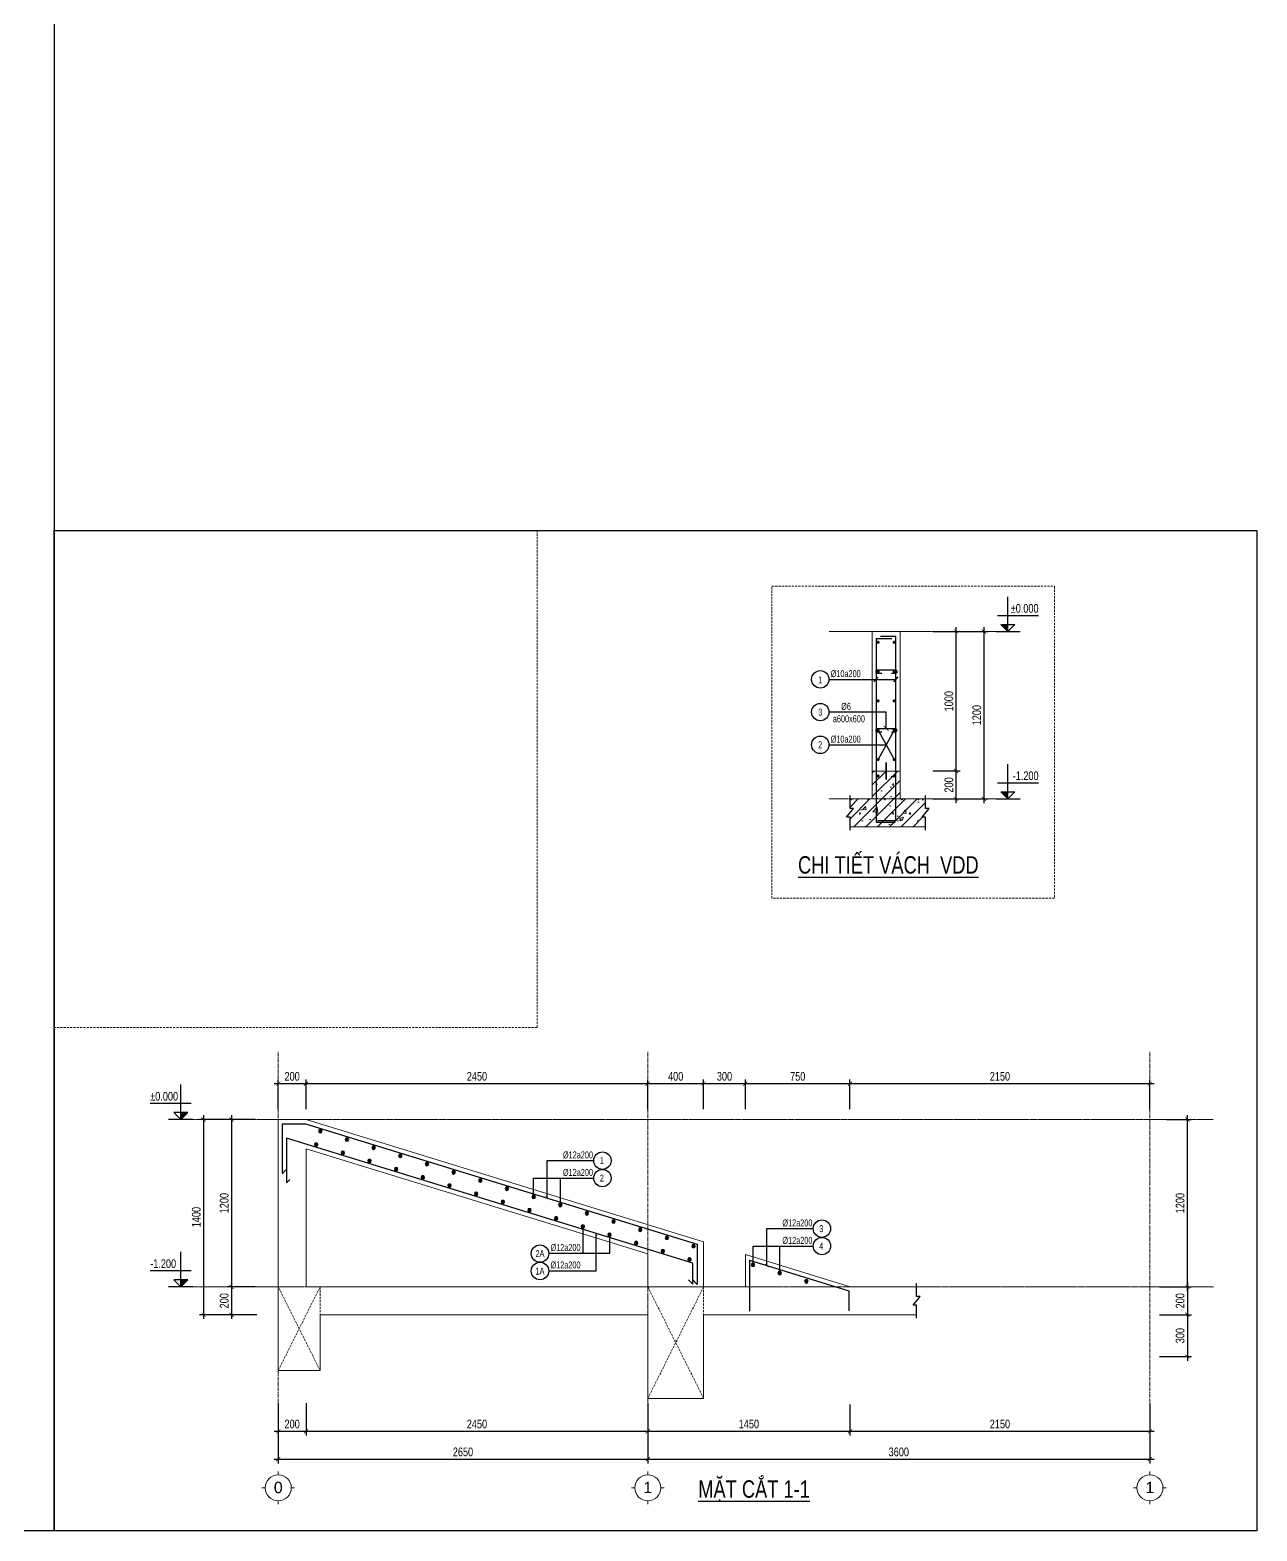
# Model space of a CAD drawing. Extents: x -165145 to 691808, y -202842 to 311040.
# Drawn here: x 339570 to 348367, y 62514 to 73277 of the extents above; entities that cross this region are included whole.
import ezdxf
from ezdxf.enums import TextEntityAlignment as Align

# ---------------------------------------------------------------- set-up
doc = ezdxf.new("R2010")
doc.units = 0
doc.header["$LTSCALE"] = 10
doc.header["$MEASUREMENT"] = 0
doc.linetypes.add('CENTER', pattern=[2, 1.25, -0.25, 0.25, -0.25])
doc.linetypes.add('HIDDEN', pattern=[2.3807, 1.587, -0.7937])
doc.layers.get('0').update_dxf_attribs({"linetype": 'CONTINUOUS'})
doc.layers.get('Defpoints').update_dxf_attribs({"color": 5, "linetype": 'CONTINUOUS'})
for name, color, linetype in [('6', 6, 'CONTINUOUS'), ('GE_KC_BORDER', 7, 'CONTINUOUS'), ('GE_KC_CHI', 1, 'CONTINUOUS'), ('GE_KC_SNODE', 6, 'CONTINUOUS'), ('GE_KC_STEEL', 6, 'CONTINUOUS'), ('GE_KC_TEXT_BIG', 4, 'CONTINUOUS'), ('GE_KC_TEXT_TK', 4, 'CONTINUOUS'), ('KCS_CHI', 1, 'CONTINUOUS'), ('KCS_HATCH', 201, 'CONTINUOUS')]:
    doc.layers.add(name, color=color, linetype=linetype)
for name, color, linetype, lineweight in [('9', 9, 'CONTINUOUS', 9), ('GE_KC_DIM', 1, 'CONTINUOUS', 20), ('GE_KC_HATCH', 250, 'CONTINUOUS', 20), ('GE_KC_NETKHUAT', 9, 'HIDDEN', 20), ('GE_KC_NETTHAY', 2, 'CONTINUOUS', 20), ('GE_KC_TEXT', 4, 'CONTINUOUS', 20), ('GE_KC_TEXT TRUC', 4, 'CONTINUOUS', 20), ('GE_KC_TRUC', 5, 'CENTER', 20), ('L-SITE', 91, 'CONTINUOUS', 9)]:
    doc.layers.add(name, color=color, linetype=linetype, lineweight=lineweight)
doc.styles.add('Arial', font='arial.ttf', dxfattribs={"height": 400})
doc.styles.add('GE_KC-Arial', font='arial.ttf', dxfattribs={"width": 0.75})
doc.styles.add('GE_KC_BIGTEXT', font='arial.ttf', dxfattribs={"width": 0.75})
doc.styles.add('GE_KC_TEXT', font='arial.ttf', dxfattribs={"width": 0.8})
doc.dimstyles.new('GE_KC_DIM20', dxfattribs={"dimscale": 20, "dimtxt": 2.5, "dimasz": 1.2, "dimexe": 1.2, "dimexo": 0, "dimgap": 0.8, "dimtad": 1, "dimdec": 0, "dimzin": 1, "dimdsep": 46, "dimtxsty": 'GE_KC-Arial', "dimblk": 'ARCHTICK', "dimcen": 1.2, "dimdle": 1.2, "dimclrd": 1, "dimclre": 1, "dimclrt": 4, "dimadec": 0, "dimazin": 0, "dimtfac": 1, "dimtdec": 0, "dimtix": 1, "dimtmove": 2, "dimatfit": 3, "dimfxl": 0.15, "dimtvp": 0.833333, "dimtolj": 1, "dimtzin": 0, "dimarcsym": 0})
doc.dimstyles.new('GE_KC_DIM25', dxfattribs={"dimscale": 25, "dimtxt": 2.5, "dimasz": 1.2, "dimexe": 1.2, "dimexo": 0, "dimgap": 0.8, "dimtad": 1, "dimdec": 0, "dimzin": 1, "dimdsep": 46, "dimtxsty": 'GE_KC-Arial', "dimblk": 'ARCHTICK', "dimcen": 1.2, "dimdle": 1.2, "dimclrd": 1, "dimclre": 1, "dimclrt": 4, "dimadec": 0, "dimazin": 0, "dimtfac": 1, "dimtdec": 0, "dimtix": 1, "dimtmove": 2, "dimatfit": 3, "dimfxl": 0.15, "dimtvp": 0.833333, "dimtolj": 1, "dimtzin": 0, "dimarcsym": 0})
doc.dimstyles.new('GE_KC_DIM30', dxfattribs={"dimscale": 30, "dimtxt": 2, "dimasz": 1.2, "dimexe": 1.2, "dimexo": 0, "dimgap": 0.8, "dimtad": 1, "dimdec": 0, "dimzin": 1, "dimdsep": 46, "dimtxsty": 'GE_KC-Arial', "dimblk": 'ARCHTICK', "dimcen": 1.2, "dimdle": 1.2, "dimclrd": 1, "dimclre": 1, "dimclrt": 4, "dimadec": 0, "dimazin": 0, "dimtfac": 1, "dimtdec": 0, "dimtix": 1, "dimtmove": 2, "dimatfit": 3, "dimfxl": 0.15, "dimtvp": 0.833333, "dimtolj": 1, "dimtzin": 0, "dimarcsym": 0})

# ---------------------------------------------------------------- blocks, each defined once
blk = doc.blocks.new('Grid - M_Grid Head - Circle-24584-TẦNG 2')
at = {"layer": 'L-SITE'}
for p, q in [((0, 4), (0, 5)), ((-4, 0), (-5, 0)), ((4, 0), (5, 0)), ((0, -4), (0, -5))]:
    blk.add_line(p, q, dxfattribs=at)
blk.add_circle((0, 0), 4, dxfattribs=at)
blk = doc.blocks.new('_ArchTick')
at = {"color": 0, "linetype": 'ByBlock', "const_width": 0.15}
blk.add_lwpolyline([(-0.5, -0.5), (0.5, 0.5)], dxfattribs=at)
blk = doc.blocks.new('*D2945')
at = {"layer": 'Defpoints', "color": 0, "transparency": 16777216}
for p in [(341185, 65465), (341014, 64265), (341185, 64265)]:
    blk.add_point(p, dxfattribs=at)
at = {"layer": 'GE_KC_DIM', "color": 1, "lineweight": -2, "transparency": 16777216}
for p, q in [((341185, 65465), (340984, 65465)), ((341014, 65495), (341014, 64235)), ((341185, 64265), (340984, 64265))]:
    blk.add_line(p, q, dxfattribs=at)
at = {"layer": 'GE_KC_DIM', "color": 1, "lineweight": -2, "transparency": 16777216, "xscale": 30, "yscale": 30, "zscale": 30}
for p, rotation in [((341014, 65465), 90), ((341014, 64265), 270)]:
    blk.add_blockref('_ArchTick', p, dxfattribs=dict(at, rotation=rotation))
at = {"layer": 'GE_KC_DIM', "color": 4, "transparency": 16777216, "insert": (340962, 64865), "char_height": 62.5, "attachment_point": 5, "rotation": 90, "style": 'GE_KC-Arial'}
blk.add_mtext('\\A1;1200', dxfattribs=at)
blk = doc.blocks.new('*D2946')
at = {"layer": 'Defpoints', "color": 0, "transparency": 16777216}
for p in [(341185, 64265), (341014, 64065), (341195, 64065)]:
    blk.add_point(p, dxfattribs=at)
at = {"layer": 'GE_KC_DIM', "color": 1, "lineweight": -2, "transparency": 16777216}
for p, q in [((341185, 64265), (340984, 64265)), ((341014, 64295), (341014, 64035)), ((341195, 64065), (340984, 64065))]:
    blk.add_line(p, q, dxfattribs=at)
at = {"layer": 'GE_KC_DIM', "color": 1, "lineweight": -2, "transparency": 16777216, "xscale": 30, "yscale": 30, "zscale": 30}
for p, rotation in [((341014, 64265), 90), ((341014, 64065), 270)]:
    blk.add_blockref('_ArchTick', p, dxfattribs=dict(at, rotation=rotation))
at = {"layer": 'GE_KC_DIM', "color": 4, "transparency": 16777216, "insert": (340962, 64165), "char_height": 62.5, "attachment_point": 5, "rotation": 90, "style": 'GE_KC-Arial'}
blk.add_mtext('\\A1;200', dxfattribs=at)
blk = doc.blocks.new('*D2947')
at = {"layer": 'Defpoints', "color": 0, "transparency": 16777216}
for p in [(341185, 65465), (340814, 64065), (341167, 64065)]:
    blk.add_point(p, dxfattribs=at)
at = {"layer": 'GE_KC_DIM', "color": 1, "lineweight": -2, "transparency": 16777216}
for p, q in [((341185, 65465), (340784, 65465)), ((340814, 65495), (340814, 64035)), ((341167, 64065), (340784, 64065))]:
    blk.add_line(p, q, dxfattribs=at)
at = {"layer": 'GE_KC_DIM', "color": 1, "lineweight": -2, "transparency": 16777216, "xscale": 30, "yscale": 30, "zscale": 30}
for p, rotation in [((340814, 65465), 90), ((340814, 64065), 270)]:
    blk.add_blockref('_ArchTick', p, dxfattribs=dict(at, rotation=rotation))
at = {"layer": 'GE_KC_DIM', "color": 4, "transparency": 16777216, "insert": (340762, 64765), "char_height": 62.5, "attachment_point": 5, "rotation": 90, "style": 'GE_KC-Arial'}
blk.add_mtext('\\A1;1400', dxfattribs=at)
blk = doc.blocks.new('COS_CD')
at = {"layer": 'KCS_HATCH'}
blk.add_hatch(color=256, dxfattribs=at).paths.add_polyline_path([(37.5, 50), (87.5, 0), (87.5, 50)])
at = {"layer": 'KCS_CHI'}
for p, q in [((0, 0), (175, 0)), ((37.5, 50), (137.5, 50)), ((87.5, 0), (37.5, 50)), ((87.5, 0), (87.5, 50)), ((87.5, 0), (137.5, 50))]:
    blk.add_line(p, q, dxfattribs=at)
blk = doc.blocks.new('*D2948')
at = {"layer": 'Defpoints', "color": 0, "transparency": 16777216}
for p in [(341349, 63430), (341549, 63430), (341549, 63229)]:
    blk.add_point(p, dxfattribs=at)
at = {"layer": 'GE_KC_DIM', "color": 1, "lineweight": -2, "transparency": 16777216}
for p, q in [((341349, 63430), (341349, 63199)), ((341549, 63430), (341549, 63199)), ((341319, 63229), (341579, 63229))]:
    blk.add_line(p, q, dxfattribs=at)
at = {"layer": 'GE_KC_DIM', "color": 1, "lineweight": -2, "transparency": 16777216, "xscale": 30, "yscale": 30, "zscale": 30, "rotation": 180}
blk.add_blockref('_ArchTick', (341349, 63229), dxfattribs=at)
at = {"layer": 'GE_KC_DIM', "color": 1, "lineweight": -2, "transparency": 16777216, "xscale": 30, "yscale": 30, "zscale": 30}
blk.add_blockref('_ArchTick', (341549, 63229), dxfattribs=at)
at = {"layer": 'GE_KC_DIM', "color": 4, "transparency": 16777216, "insert": (341449, 63281), "char_height": 62.5, "attachment_point": 5, "style": 'GE_KC-Arial'}
blk.add_mtext('\\A1;200', dxfattribs=at)
blk = doc.blocks.new('*D2949')
at = {"layer": 'Defpoints', "color": 0, "transparency": 16777216}
for p in [(341549, 63430), (343999, 63430), (343999, 63229)]:
    blk.add_point(p, dxfattribs=at)
at = {"layer": 'GE_KC_DIM', "color": 1, "lineweight": -2, "transparency": 16777216}
for p, q in [((341549, 63430), (341549, 63199)), ((343999, 63430), (343999, 63199)), ((341519, 63229), (344029, 63229))]:
    blk.add_line(p, q, dxfattribs=at)
at = {"layer": 'GE_KC_DIM', "color": 1, "lineweight": -2, "transparency": 16777216, "xscale": 30, "yscale": 30, "zscale": 30, "rotation": 180}
blk.add_blockref('_ArchTick', (341549, 63229), dxfattribs=at)
at = {"layer": 'GE_KC_DIM', "color": 1, "lineweight": -2, "transparency": 16777216, "xscale": 30, "yscale": 30, "zscale": 30}
blk.add_blockref('_ArchTick', (343999, 63229), dxfattribs=at)
at = {"layer": 'GE_KC_DIM', "color": 4, "transparency": 16777216, "insert": (342774, 63281), "char_height": 62.5, "attachment_point": 5, "style": 'GE_KC-Arial'}
blk.add_mtext('\\A1;2450', dxfattribs=at)
blk = doc.blocks.new('*D2950')
at = {"layer": 'Defpoints', "color": 0, "transparency": 16777216}
for p in [(341549, 65722), (341349, 65540), (341549, 65540)]:
    blk.add_point(p, dxfattribs=at)
at = {"layer": 'GE_KC_DIM', "color": 1, "lineweight": -2, "transparency": 16777216}
for p, q in [((341319, 65722), (341579, 65722)), ((341349, 65540), (341349, 65752)), ((341549, 65540), (341549, 65752))]:
    blk.add_line(p, q, dxfattribs=at)
at = {"layer": 'GE_KC_DIM', "color": 1, "lineweight": -2, "transparency": 16777216, "xscale": 30, "yscale": 30, "zscale": 30, "rotation": 180}
blk.add_blockref('_ArchTick', (341349, 65722), dxfattribs=at)
at = {"layer": 'GE_KC_DIM', "color": 1, "lineweight": -2, "transparency": 16777216, "xscale": 30, "yscale": 30, "zscale": 30}
blk.add_blockref('_ArchTick', (341549, 65722), dxfattribs=at)
at = {"layer": 'GE_KC_DIM', "color": 4, "transparency": 16777216, "insert": (341449, 65774), "char_height": 62.5, "attachment_point": 5, "style": 'GE_KC-Arial'}
blk.add_mtext('\\A1;200', dxfattribs=at)
blk = doc.blocks.new('*D2951')
at = {"layer": 'Defpoints', "color": 0, "transparency": 16777216}
for p in [(343999, 65722), (341549, 65540), (343999, 65540)]:
    blk.add_point(p, dxfattribs=at)
at = {"layer": 'GE_KC_DIM', "color": 1, "lineweight": -2, "transparency": 16777216}
for p, q in [((341519, 65722), (344029, 65722)), ((341549, 65540), (341549, 65752)), ((343999, 65540), (343999, 65752))]:
    blk.add_line(p, q, dxfattribs=at)
at = {"layer": 'GE_KC_DIM', "color": 1, "lineweight": -2, "transparency": 16777216, "xscale": 30, "yscale": 30, "zscale": 30, "rotation": 180}
blk.add_blockref('_ArchTick', (341549, 65722), dxfattribs=at)
at = {"layer": 'GE_KC_DIM', "color": 1, "lineweight": -2, "transparency": 16777216, "xscale": 30, "yscale": 30, "zscale": 30}
blk.add_blockref('_ArchTick', (343999, 65722), dxfattribs=at)
at = {"layer": 'GE_KC_DIM', "color": 4, "transparency": 16777216, "insert": (342774, 65774), "char_height": 62.5, "attachment_point": 5, "style": 'GE_KC-Arial'}
blk.add_mtext('\\A1;2450', dxfattribs=at)
blk = doc.blocks.new('*D2952')
at = {"layer": 'Defpoints', "color": 0, "transparency": 16777216}
for p in [(343999, 63421), (345449, 63421), (345449, 63229)]:
    blk.add_point(p, dxfattribs=at)
at = {"layer": 'GE_KC_DIM', "color": 1, "lineweight": -2, "transparency": 16777216}
for p, q in [((343999, 63421), (343999, 63199)), ((345449, 63421), (345449, 63199)), ((343969, 63229), (345479, 63229))]:
    blk.add_line(p, q, dxfattribs=at)
at = {"layer": 'GE_KC_DIM', "color": 1, "lineweight": -2, "transparency": 16777216, "xscale": 30, "yscale": 30, "zscale": 30, "rotation": 180}
blk.add_blockref('_ArchTick', (343999, 63229), dxfattribs=at)
at = {"layer": 'GE_KC_DIM', "color": 1, "lineweight": -2, "transparency": 16777216, "xscale": 30, "yscale": 30, "zscale": 30}
blk.add_blockref('_ArchTick', (345449, 63229), dxfattribs=at)
at = {"layer": 'GE_KC_DIM', "color": 4, "transparency": 16777216, "insert": (344724, 63281), "char_height": 62.5, "attachment_point": 5, "style": 'GE_KC-Arial'}
blk.add_mtext('\\A1;1450', dxfattribs=at)
blk = doc.blocks.new('*D2953')
at = {"layer": 'Defpoints', "color": 0, "transparency": 16777216}
for p in [(341349, 63430), (343999, 63429), (343999, 63029)]:
    blk.add_point(p, dxfattribs=at)
at = {"layer": 'GE_KC_DIM', "color": 1, "lineweight": -2, "transparency": 16777216}
for p, q in [((341349, 63430), (341349, 62999)), ((343999, 63429), (343999, 62999)), ((341319, 63029), (344029, 63029))]:
    blk.add_line(p, q, dxfattribs=at)
at = {"layer": 'GE_KC_DIM', "color": 1, "lineweight": -2, "transparency": 16777216, "xscale": 30, "yscale": 30, "zscale": 30, "rotation": 180}
blk.add_blockref('_ArchTick', (341349, 63029), dxfattribs=at)
at = {"layer": 'GE_KC_DIM', "color": 1, "lineweight": -2, "transparency": 16777216, "xscale": 30, "yscale": 30, "zscale": 30}
blk.add_blockref('_ArchTick', (343999, 63029), dxfattribs=at)
at = {"layer": 'GE_KC_DIM', "color": 4, "transparency": 16777216, "insert": (342674, 63081), "char_height": 62.5, "attachment_point": 5, "style": 'GE_KC-Arial'}
blk.add_mtext('\\A1;2650', dxfattribs=at)
blk = doc.blocks.new('*D2954')
at = {"layer": 'Defpoints', "color": 0, "transparency": 16777216}
for p in [(343999, 63429), (347599, 63429), (347599, 63029)]:
    blk.add_point(p, dxfattribs=at)
at = {"layer": 'GE_KC_DIM', "color": 1, "lineweight": -2, "transparency": 16777216}
for p, q in [((343999, 63429), (343999, 62999)), ((347599, 63429), (347599, 62999)), ((343969, 63029), (347629, 63029))]:
    blk.add_line(p, q, dxfattribs=at)
at = {"layer": 'GE_KC_DIM', "color": 1, "lineweight": -2, "transparency": 16777216, "xscale": 30, "yscale": 30, "zscale": 30, "rotation": 180}
blk.add_blockref('_ArchTick', (343999, 63029), dxfattribs=at)
at = {"layer": 'GE_KC_DIM', "color": 1, "lineweight": -2, "transparency": 16777216, "xscale": 30, "yscale": 30, "zscale": 30}
blk.add_blockref('_ArchTick', (347599, 63029), dxfattribs=at)
at = {"layer": 'GE_KC_DIM', "color": 4, "transparency": 16777216, "insert": (345799, 63081), "char_height": 62.5, "attachment_point": 5, "style": 'GE_KC-Arial'}
blk.add_mtext('\\A1;3600', dxfattribs=at)
blk = doc.blocks.new('*D2955')
at = {"layer": 'Defpoints', "color": 0, "transparency": 16777216}
for p in [(347667, 64265), (347667, 64065), (347868, 64065)]:
    blk.add_point(p, dxfattribs=at)
at = {"layer": 'GE_KC_DIM', "color": 1, "lineweight": -2, "transparency": 16777216}
for p, q in [((347667, 64265), (347898, 64265)), ((347868, 64295), (347868, 64035)), ((347667, 64065), (347898, 64065))]:
    blk.add_line(p, q, dxfattribs=at)
at = {"layer": 'GE_KC_DIM', "color": 1, "lineweight": -2, "transparency": 16777216, "xscale": 30, "yscale": 30, "zscale": 30}
for p, rotation in [((347868, 64265), 90), ((347868, 64065), 270)]:
    blk.add_blockref('_ArchTick', p, dxfattribs=dict(at, rotation=rotation))
at = {"layer": 'GE_KC_DIM', "color": 4, "transparency": 16777216, "insert": (347816, 64165), "char_height": 62.5, "attachment_point": 5, "rotation": 90, "style": 'GE_KC-Arial'}
blk.add_mtext('\\A1;200', dxfattribs=at)
blk = doc.blocks.new('*D2956')
at = {"layer": 'Defpoints', "color": 0, "transparency": 16777216}
for p in [(347667, 64065), (347667, 63765), (347868, 63765)]:
    blk.add_point(p, dxfattribs=at)
at = {"layer": 'GE_KC_DIM', "color": 1, "lineweight": -2, "transparency": 16777216}
for p, q in [((347667, 64065), (347898, 64065)), ((347868, 64095), (347868, 63735)), ((347667, 63765), (347898, 63765))]:
    blk.add_line(p, q, dxfattribs=at)
at = {"layer": 'GE_KC_DIM', "color": 1, "lineweight": -2, "transparency": 16777216, "xscale": 30, "yscale": 30, "zscale": 30}
for p, rotation in [((347868, 64065), 90), ((347868, 63765), 270)]:
    blk.add_blockref('_ArchTick', p, dxfattribs=dict(at, rotation=rotation))
at = {"layer": 'GE_KC_DIM', "color": 4, "transparency": 16777216, "insert": (347816, 63915), "char_height": 62.5, "attachment_point": 5, "rotation": 90, "style": 'GE_KC-Arial'}
blk.add_mtext('\\A1;300', dxfattribs=at)
blk = doc.blocks.new('*D2957')
at = {"layer": 'Defpoints', "color": 0, "transparency": 16777216}
for p in [(347718, 65465), (347868, 65465), (347667, 64265)]:
    blk.add_point(p, dxfattribs=at)
at = {"layer": 'GE_KC_DIM', "color": 1, "lineweight": -2, "transparency": 16777216}
for p, q in [((347718, 65465), (347898, 65465)), ((347868, 64235), (347868, 65495)), ((347667, 64265), (347898, 64265))]:
    blk.add_line(p, q, dxfattribs=at)
at = {"layer": 'GE_KC_DIM', "color": 1, "lineweight": -2, "transparency": 16777216, "xscale": 30, "yscale": 30, "zscale": 30}
for p, rotation in [((347868, 65465), 90), ((347868, 64265), 270)]:
    blk.add_blockref('_ArchTick', p, dxfattribs=dict(at, rotation=rotation))
at = {"layer": 'GE_KC_DIM', "color": 4, "transparency": 16777216, "insert": (347816, 64865), "char_height": 62.5, "attachment_point": 5, "rotation": 90, "style": 'GE_KC-Arial'}
blk.add_mtext('\\A1;1200', dxfattribs=at)
blk = doc.blocks.new('GE_KC_SNODE_ L1')
at = {"layer": 'GE_KC_SNODE'}
blk.add_hatch(color=0, dxfattribs=at).paths.add_polyline_path([(12.5, 0, 1), (-12.5, 0, 1)])
at = {"layer": 'GE_KC_SNODE', "color": 0}
blk.add_circle((0, 0), 12.5, dxfattribs=at)
blk = doc.blocks.new('*U2941')
at = {"layer": 'GE_KC_SNODE', "xscale": -1}
blk.add_blockref('GE_KC_SNODE_ L1', (0, 0), dxfattribs=at)
blk = doc.blocks.new('*U2942')
at = {"layer": 'GE_KC_BORDER', "color": 0, "linetype": 'ByBlock', "lineweight": -2, "transparency": 16777216}
for p in [(0, 100), (200, 100), (400, 100), (600, 100), (800, 100), (1000, 100), (1200, 100), (1400, 100), (1600, 100), (1800, 100), (2000, 100), (2200, 100), (2400, 100), (2600, 100), (2800, 100), (0, 0), (200, 0), (400, 0), (600, 0), (800, 0), (1000, 0), (1200, 0), (1400, 0), (1600, 0), (1800, 0), (2000, 0), (2200, 0), (2400, 0), (2600, 0), (2800, 0)]:
    blk.add_blockref('*U2941', p, dxfattribs=at)
blk = doc.blocks.new('*D2958')
at = {"layer": 'Defpoints', "color": 0, "transparency": 16777216}
for p in [(344399, 65722), (343999, 65540), (344399, 65540)]:
    blk.add_point(p, dxfattribs=at)
at = {"layer": 'GE_KC_DIM', "color": 1, "lineweight": -2, "transparency": 16777216}
for p, q in [((343969, 65722), (344429, 65722)), ((343999, 65540), (343999, 65752)), ((344399, 65540), (344399, 65752))]:
    blk.add_line(p, q, dxfattribs=at)
at = {"layer": 'GE_KC_DIM', "color": 1, "lineweight": -2, "transparency": 16777216, "xscale": 30, "yscale": 30, "zscale": 30, "rotation": 180}
blk.add_blockref('_ArchTick', (343999, 65722), dxfattribs=at)
at = {"layer": 'GE_KC_DIM', "color": 1, "lineweight": -2, "transparency": 16777216, "xscale": 30, "yscale": 30, "zscale": 30}
blk.add_blockref('_ArchTick', (344399, 65722), dxfattribs=at)
at = {"layer": 'GE_KC_DIM', "color": 4, "transparency": 16777216, "insert": (344199, 65774), "char_height": 62.5, "attachment_point": 5, "style": 'GE_KC-Arial'}
blk.add_mtext('\\A1;400', dxfattribs=at)
blk = doc.blocks.new('*D2960')
at = {"layer": 'Defpoints', "color": 0, "transparency": 16777216}
for p in [(345449, 63421), (347599, 63421), (347599, 63229)]:
    blk.add_point(p, dxfattribs=at)
at = {"layer": 'GE_KC_DIM', "color": 1, "lineweight": -2, "transparency": 16777216}
for p, q in [((345449, 63421), (345449, 63199)), ((347599, 63421), (347599, 63199)), ((345419, 63229), (347629, 63229))]:
    blk.add_line(p, q, dxfattribs=at)
at = {"layer": 'GE_KC_DIM', "color": 1, "lineweight": -2, "transparency": 16777216, "xscale": 30, "yscale": 30, "zscale": 30, "rotation": 180}
blk.add_blockref('_ArchTick', (345449, 63229), dxfattribs=at)
at = {"layer": 'GE_KC_DIM', "color": 1, "lineweight": -2, "transparency": 16777216, "xscale": 30, "yscale": 30, "zscale": 30}
blk.add_blockref('_ArchTick', (347599, 63229), dxfattribs=at)
at = {"layer": 'GE_KC_DIM', "color": 4, "transparency": 16777216, "insert": (346524, 63281), "char_height": 62.5, "attachment_point": 5, "style": 'GE_KC-Arial'}
blk.add_mtext('\\A1;2150', dxfattribs=at)
blk = doc.blocks.new('*D2972')
at = {"layer": 'Defpoints', "color": 0, "transparency": 16777216}
for p in [(344699, 65722), (344399, 65540), (344699, 65540)]:
    blk.add_point(p, dxfattribs=at)
at = {"layer": 'GE_KC_DIM', "color": 1, "lineweight": -2, "transparency": 16777216}
for p, q in [((344369, 65722), (344729, 65722)), ((344399, 65540), (344399, 65752)), ((344699, 65540), (344699, 65752))]:
    blk.add_line(p, q, dxfattribs=at)
at = {"layer": 'GE_KC_DIM', "color": 1, "lineweight": -2, "transparency": 16777216, "xscale": 30, "yscale": 30, "zscale": 30, "rotation": 180}
blk.add_blockref('_ArchTick', (344399, 65722), dxfattribs=at)
at = {"layer": 'GE_KC_DIM', "color": 1, "lineweight": -2, "transparency": 16777216, "xscale": 30, "yscale": 30, "zscale": 30}
blk.add_blockref('_ArchTick', (344699, 65722), dxfattribs=at)
at = {"layer": 'GE_KC_DIM', "color": 4, "transparency": 16777216, "insert": (344549, 65774), "char_height": 62.5, "attachment_point": 5, "style": 'GE_KC-Arial'}
blk.add_mtext('\\A1;300', dxfattribs=at)
blk = doc.blocks.new('*D2973')
at = {"layer": 'Defpoints', "color": 0, "transparency": 16777216}
for p in [(345449, 65722), (344699, 65540), (345449, 65540)]:
    blk.add_point(p, dxfattribs=at)
at = {"layer": 'GE_KC_DIM', "color": 1, "lineweight": -2, "transparency": 16777216}
for p, q in [((344669, 65722), (345479, 65722)), ((344699, 65540), (344699, 65752)), ((345449, 65540), (345449, 65752))]:
    blk.add_line(p, q, dxfattribs=at)
at = {"layer": 'GE_KC_DIM', "color": 1, "lineweight": -2, "transparency": 16777216, "xscale": 30, "yscale": 30, "zscale": 30, "rotation": 180}
blk.add_blockref('_ArchTick', (344699, 65722), dxfattribs=at)
at = {"layer": 'GE_KC_DIM', "color": 1, "lineweight": -2, "transparency": 16777216, "xscale": 30, "yscale": 30, "zscale": 30}
blk.add_blockref('_ArchTick', (345449, 65722), dxfattribs=at)
at = {"layer": 'GE_KC_DIM', "color": 4, "transparency": 16777216, "insert": (345074, 65774), "char_height": 62.5, "attachment_point": 5, "style": 'GE_KC-Arial'}
blk.add_mtext('\\A1;750', dxfattribs=at)
blk = doc.blocks.new('*D2974')
at = {"layer": 'Defpoints', "color": 0, "transparency": 16777216}
for p in [(347599, 65722), (345449, 65540), (347599, 65540)]:
    blk.add_point(p, dxfattribs=at)
at = {"layer": 'GE_KC_DIM', "color": 1, "lineweight": -2, "transparency": 16777216}
for p, q in [((345419, 65722), (347629, 65722)), ((345449, 65540), (345449, 65752)), ((347599, 65540), (347599, 65752))]:
    blk.add_line(p, q, dxfattribs=at)
at = {"layer": 'GE_KC_DIM', "color": 1, "lineweight": -2, "transparency": 16777216, "xscale": 30, "yscale": 30, "zscale": 30, "rotation": 180}
blk.add_blockref('_ArchTick', (345449, 65722), dxfattribs=at)
at = {"layer": 'GE_KC_DIM', "color": 1, "lineweight": -2, "transparency": 16777216, "xscale": 30, "yscale": 30, "zscale": 30}
blk.add_blockref('_ArchTick', (347599, 65722), dxfattribs=at)
at = {"layer": 'GE_KC_DIM', "color": 4, "transparency": 16777216, "insert": (346524, 65774), "char_height": 62.5, "attachment_point": 5, "style": 'GE_KC-Arial'}
blk.add_mtext('\\A1;2150', dxfattribs=at)
blk = doc.blocks.new('*U2975')
at = {"layer": 'GE_KC_SNODE', "xscale": -1}
blk.add_blockref('GE_KC_SNODE_ L1', (0, 0), dxfattribs=at)
blk = doc.blocks.new('*U2976')
at = {"layer": 'GE_KC_BORDER', "color": 0, "linetype": 'ByBlock', "lineweight": -2, "transparency": 16777216}
for p in [(0, 0), (200, 0), (400, 0)]:
    blk.add_blockref('*U2975', p, dxfattribs=at)
blk = doc.blocks.new('*U3484')
at = {"layer": 'GE_KC_SNODE', "const_width": 10.2}
blk.add_lwpolyline([(-6, 0, -1), (6, 0, -1)], format="xyb", close=True, dxfattribs=at)
blk = doc.blocks.new('*U3486')
at = {"layer": 'GE_KC_NETTHAY', "color": 0, "linetype": 'ByBlock', "lineweight": -2, "transparency": 16777216}
for p in [(0, 0), (115, 0)]:
    blk.add_blockref('*U3484', p, dxfattribs=at)
blk = doc.blocks.new('*U3487')
at = {"layer": 'GE_KC_SNODE', "const_width": 10.2}
blk.add_lwpolyline([(-6, 0, -1), (6, 0, -1)], format="xyb", close=True, dxfattribs=at)
blk = doc.blocks.new('*U3488')
at = {"layer": 'GE_KC_NETTHAY', "color": 0, "linetype": 'ByBlock', "lineweight": -2, "transparency": 16777216}
for p in [(0, 840), (115, 840), (0, 630), (115, 630), (0, 420), (115, 420), (0, 210), (115, 210), (0, 0), (115, 0)]:
    blk.add_blockref('*U3487', p, dxfattribs=at)
blk = doc.blocks.new('*U3489')
at = {"layer": '6'}
blk.add_lwpolyline([(-34, -14), (-60, -14, -1), (-60, 14), (60, 14, -1), (60, -14), (37, -14)], format="xyb", dxfattribs=at)
blk = doc.blocks.new('*U3490')
at = {"layer": '6', "color": 0, "linetype": 'ByBlock', "lineweight": -2, "transparency": 16777216}
blk.add_blockref('*U3489', (0, 0), dxfattribs=at)
blk = doc.blocks.new('*D3491')
at = {"layer": 'Defpoints', "color": 0, "transparency": 16777216}
for p in [(346043, 68964), (346043, 67964), (346209, 67964)]:
    blk.add_point(p, dxfattribs=at)
at = {"layer": 'GE_KC_DIM', "color": 1, "lineweight": -2, "transparency": 16777216}
for p, q in [((346209, 68994), (346209, 67934)), ((346043, 68964), (346239, 68964)), ((346043, 67964), (346239, 67964))]:
    blk.add_line(p, q, dxfattribs=at)
at = {"layer": 'GE_KC_DIM', "color": 1, "lineweight": -2, "transparency": 16777216, "xscale": 30, "yscale": 30, "zscale": 30}
for p, rotation in [((346209, 68964), 90), ((346209, 67964), 270)]:
    blk.add_blockref('_ArchTick', p, dxfattribs=dict(at, rotation=rotation))
at = {"layer": 'GE_KC_DIM', "color": 4, "transparency": 16777216, "insert": (346158, 68464), "char_height": 62.5, "attachment_point": 5, "rotation": 90, "style": 'GE_KC-Arial'}
blk.add_mtext('\\A1;1000', dxfattribs=at)
blk = doc.blocks.new('*D3492')
at = {"layer": 'Defpoints', "color": 0, "transparency": 16777216}
for p in [(346043, 67964), (346043, 67764), (346209, 67764)]:
    blk.add_point(p, dxfattribs=at)
at = {"layer": 'GE_KC_DIM', "color": 1, "lineweight": -2, "transparency": 16777216}
for p, q in [((346043, 67964), (346239, 67964)), ((346209, 67994), (346209, 67734)), ((346043, 67764), (346239, 67764))]:
    blk.add_line(p, q, dxfattribs=at)
at = {"layer": 'GE_KC_DIM', "color": 1, "lineweight": -2, "transparency": 16777216, "xscale": 30, "yscale": 30, "zscale": 30}
for p, rotation in [((346209, 67964), 90), ((346209, 67764), 270)]:
    blk.add_blockref('_ArchTick', p, dxfattribs=dict(at, rotation=rotation))
at = {"layer": 'GE_KC_DIM', "color": 4, "transparency": 16777216, "insert": (346158, 67864), "char_height": 62.5, "attachment_point": 5, "rotation": 90, "style": 'GE_KC-Arial'}
blk.add_mtext('\\A1;200', dxfattribs=at)
blk = doc.blocks.new('*D3493')
at = {"layer": 'Defpoints', "color": 0, "transparency": 16777216}
for p in [(346043, 68964), (346068, 67764), (346409, 67764)]:
    blk.add_point(p, dxfattribs=at)
at = {"layer": 'GE_KC_DIM', "color": 1, "lineweight": -2, "transparency": 16777216}
for p, q in [((346409, 68994), (346409, 67734)), ((346043, 68964), (346439, 68964)), ((346068, 67764), (346439, 67764))]:
    blk.add_line(p, q, dxfattribs=at)
at = {"layer": 'GE_KC_DIM', "color": 1, "lineweight": -2, "transparency": 16777216, "xscale": 30, "yscale": 30, "zscale": 30}
for p, rotation in [((346409, 68964), 90), ((346409, 67764), 270)]:
    blk.add_blockref('_ArchTick', p, dxfattribs=dict(at, rotation=rotation))
at = {"layer": 'GE_KC_DIM', "color": 4, "transparency": 16777216, "insert": (346358, 68364), "char_height": 62.5, "attachment_point": 5, "rotation": 90, "style": 'GE_KC-Arial'}
blk.add_mtext('\\A1;1200', dxfattribs=at)

msp = doc.modelspace()

# ---------------------------------------------------------------- hatches: boundary and pattern name
at = {"layer": 'GE_KC_HATCH', "ltscale": 0.5}
h = msp.add_hatch(dxfattribs=at)
h.set_pattern_fill('BETONG', color=256, scale=40, pattern_type=2)
h.set_pattern_definition([(0, (-743.34, 0), (0, 207.8461), [5, -115]), (0, (-743.34, 8.66), (0, 207.8461), [5, -115]), (120, (-743.34, 0), (-180, -103.92305), [5, -115]), (120, (-735.84, 4.33), (-180, -103.92305), [5, -115]), (0, (-683.34, 103.92), (0, 207.8461), [5, -115]), (0, (-683.34, 112.58), (0, 207.8461), [5, -115]), (120, (-683.34, 103.92), (-180, -103.92305), [5, -115]), (120, (-675.84, 108.25), (-180, -103.92305), [5, -115]), (60, (-738.34, 0), (-180, 103.92305), [5, -115]), (60, (-745.84, 4.33), (-180, 103.92305), [5, -115]), (60, (-678.34, -103.92), (-180, 103.92305), [5, -115]), (60, (-685.84, -99.6), (-180, 103.92305), [5, -115]), (45, (-743.34, 0), (-42.426407, 42.426407), []), (50, (-743.34, 0), (286.90407, -25.10085), [30, -330]), (355, (-743.34, 0), (-55.50053, 300.87685), [24, -264]), (100.4514, (-719.43, -2.1), (231.40375, 275.77582), [25.49608, -280.45684]), (46.1842, (-743.34, 80), (426.89642, -66.2076), [45, -495]), (96.6356, (-707.77, 74.5), (373.8651, 389.64715), [38.2441, -420.6852]), (351.1842, (-743.34, 80), (373.8648, 389.64744), [36, -396]), (21, (-703.34, 60), (238.76282, -161.04756), [30, -330]), (326, (-703.34, 60), (97.32613, 290.06002), [24, -264]), (71.4514, (-683.45, 46.58), (336.08905, 129.0122), [25.49608, -280.45684]), (37.5, (-743.34, 0), (4.863942, 133.157542), [0, -260.8, 0, -268, 0, -265]), (7.5, (-743.34, 0), (105.227815, 157.764685), [0, -152.8, 0, -254.8, 0, -101]), (327.5, (-832.54, 0), (213.528974, -9.02195), [0, -100, 0, -312, 0, -414]), (317.5, (-872.54, 0), (233.27447, 40.04199), [0, -130, 0, -207.2, 0, -294])])
h.paths.add_polyline_path([(346015.65414, 67694.80789), (345990.65414, 67694.80789), (345990.65414, 67763.55789), (345449.14362, 67763.55789), (345449.14362, 67694.80789), (345474.14362, 67694.80789), (345424.14362, 67632.30789), (345449.14362, 67632.30789), (345449.14362, 67563.55789), (345990.65414, 67563.55789), (345990.65414, 67632.30789), (345965.65414, 67632.30789)])
h.paths.add_polyline_path([(345808.57733, 67963.55789), (345608.57733, 67963.55789), (345608.57733, 67763.55789), (345808.57733, 67763.55789)])

# ---------------------------------------------------------------- linework, layer by layer
at = {"layer": '6'}
msp.add_lwpolyline([(345676.06158, 68661.86459), (345650.23966, 68661.86459, -1), (345650.23966, 68690.02326), (345770.70195, 68690.02326, -1), (345770.70195, 68661.86459), (345747.13171, 68661.86459)], format="xyb", dxfattribs=at)
at = {"layer": '9', "const_width": 12.5}
msp.add_lwpolyline([(345708.57733, 67900.70123), (345708.57733, 68026.41455)], dxfattribs=at).dxf.unprotected_set("ltscale", 0)
at = {"layer": 'Defpoints'}
for points in [[(313867.12104, 84039.32784), (339742.12104, 84039.32784), (339742.12104, 62514.32784), (313867.12104, 62514.32784)], [(339742.12104, 69689.32784), (348367.12104, 69689.32784), (348367.12104, 62514.32784), (339742.12104, 62514.32784)]]:
    msp.add_lwpolyline(points, close=True, dxfattribs=at)
at = {"layer": 'GE_KC_CHI'}
for p, q in [((346581.32947, 68963.54906), (346581.32947, 69213.54906)), ((346506.32947, 69078.54906), (346800.28344, 69078.54906)), ((345765.23966, 68256.47431), (345650.23966, 68046.47431)), ((345650.23966, 68256.47431), (345765.23966, 68046.47431)), ((346581.32947, 67763.55789), (346581.32947, 68013.55789)), ((346506.32947, 67878.55789), (346800.28344, 67878.55789)), ((340650.44213, 65464.92195), (340650.44213, 65714.92195)), ((340725.44213, 65579.92195), (340431.48817, 65579.92195)), ((340650.44213, 64264.93077), (340650.44213, 64514.93077)), ((340725.44213, 64379.93077), (340431.48817, 64379.93077))]:
    msp.add_line(p, q, dxfattribs=at)
for points in [[(345298.41771, 68620.67221), (345777.5142, 68620.67221)], [(345650.92713, 68637.24643), (345620.92713, 68602.24643)], [(345791.72067, 68638.17221), (345761.72067, 68603.17221)], [(345298.41771, 68151.39429), (345706.81133, 68151.39429)]]:
    msp.add_lwpolyline(points, dxfattribs=at)
at = {"layer": 'GE_KC_NETKHUAT'}
for p, q in [((341649.47482, 63664.93077), (341349.47482, 64264.93077)), ((341349.47482, 63664.93077), (341649.47482, 64264.93077)), ((344399.47482, 63464.93077), (343999.47482, 64264.93077)), ((343999.47482, 63464.93077), (344399.47482, 64264.93077))]:
    msp.add_line(p, q, dxfattribs=at)
for points in [[(339742.12104, 69689.32784), (343205.91877, 69689.32784), (343205.91877, 66123.74881), (339742.12104, 66123.74881)], [(344888.5931, 69288.64251), (346914.19584, 69288.64251), (346914.19584, 67050.81603), (344888.5931, 67050.81603)], [(341349.47482, 64264.93077), (341649.47482, 64264.93077), (341649.47482, 63664.93077), (341349.47482, 63664.93077)], [(343999.47482, 64264.93077), (344399.47482, 64264.93077), (344399.47482, 63464.93077), (343999.47482, 63464.93077)]]:
    msp.add_lwpolyline(points, close=True, dxfattribs=at)
at = {"layer": 'GE_KC_NETTHAY'}
for p, q in [((345608.57733, 67963.55789), (345808.57733, 67963.55789)), ((341349.47482, 64064.93077), (341349.47482, 65464.92195)), ((341349.47482, 65464.92195), (341549.47482, 65464.92195)), ((341549.47482, 65464.92195), (344399.47482, 64588.00532)), ((341549.47482, 64264.93077), (341549.47482, 65255.66869)), ((341549.47482, 65255.66869), (343999.47482, 64501.82808)), ((344399.47482, 64588.00532), (344399.47482, 64264.93077)), ((343999.47482, 64264.93077), (343999.47482, 64501.82808)), ((344699.47482, 64495.6983), (345449.47482, 64264.93077)), ((344699.47482, 64495.6983), (344699.47482, 64264.93077)), ((341549.47482, 64264.93077), (343999.47482, 64264.93077)), ((344399.47482, 64264.93077), (344699.47482, 64264.93077)), ((345449.47482, 64264.93077), (345926.27721, 64264.93077)), ((341349.47482, 63664.93077), (341349.47482, 64064.93077)), ((341649.47482, 64064.93077), (343999.47482, 64064.93077)), ((341649.47482, 63664.93077), (341649.47482, 64064.93077)), ((343999.47482, 63464.93077), (343999.47482, 64064.93077)), ((344399.47482, 64064.93077), (345926.27721, 64064.93077)), ((344399.47482, 63464.93077), (344399.47482, 64064.93077)), ((341349.47482, 63664.93077), (341649.47482, 63664.93077)), ((343999.47482, 63464.93077), (344399.47482, 63464.93077))]:
    msp.add_line(p, q, dxfattribs=at)
for points in [[(345808.57733, 67763.55789), (345808.57733, 68963.55789), (345608.57733, 68963.55789), (345608.57733, 67763.55789)], [(345449.14362, 67763.55789), (345608.57733, 67763.55789)], [(345808.57733, 67763.55789), (345990.65414, 67763.55789)], [(345990.65414, 67563.55789), (345449.14362, 67563.55789)]]:
    msp.add_lwpolyline(points, dxfattribs=at)
at = {"layer": 'GE_KC_STEEL'}
for p, q in [((344729.47482, 64455.07961), (345440.6523, 64236.25738)), ((344729.47482, 64455.07961), (344729.47482, 64091.30443)), ((345440.6523, 64236.25738), (345440.6523, 64092.28075))]:
    msp.add_line(p, q, dxfattribs=at)
for points in [[(345771.87087, 67595.23384), (345638.57733, 67595.23384), (345638.57733, 68913.35123), (345749.37087, 68913.35123)], [(345645.2838, 67609.00165), (345778.57733, 67609.00165), (345778.57733, 68927.11903), (345667.7838, 68927.11903)], [(341403.63117, 65103.57417), (341379.47482, 65078.03715), (341379.47482, 65434.92195), (341544.96382, 65434.92195), (344352.20544, 64571.16165), (344352.20544, 64282.36562), (344320.81747, 64318.52598)], [(344290.81747, 64316.32302), (344322.20544, 64284.59346), (344322.20544, 64433.91507), (341409.47482, 65330.13328), (341409.47482, 65009.8947), (341433.63117, 65035.43172)]]:
    msp.add_lwpolyline(points, dxfattribs=at)
at = {"layer": 'GE_KC_TEXT_TK', "color": 1}
for centre in [(345235.91771, 68620.67221), (345235.91771, 68386.21014), (345235.91771, 68151.39429), (343673.99519, 65169.68206), (343673.99519, 65044.68206), (345247.51915, 64682.14372), (345247.51915, 64557.14372), (343226.17259, 64503.3986), (343226.17259, 64378.3986)]:
    msp.add_circle(centre, 62.5, dxfattribs=at)
at = {"layer": 'GE_KC_TRUC'}
for p, q in [((346592.07012, 68963.54906), (345299.46008, 68963.54906)), ((345299.46008, 67763.55789), (346592.07012, 67763.55789)), ((340639.70148, 65464.92195), (348056.3782, 65464.92195)), ((348056.3782, 64264.93077), (340639.70148, 64264.93077))]:
    msp.add_line(p, q, dxfattribs=at)
at = {"layer": 'GE_KC_TRUC', "ltscale": 2}
for p, q in [((341349.47482, 63115.67082), (341349.47482, 65953.41788)), ((343999.47482, 63115.67082), (343999.47482, 65953.41788)), ((347599.47482, 63115.67082), (347599.47482, 65953.41788))]:
    msp.add_line(p, q, dxfattribs=at)
at = {"layer": 'KCS_CHI'}
for points in [[(345449.14362, 67538.55789), (345449.14362, 67632.30789), (345424.14362, 67632.30789), (345474.14362, 67694.80789), (345449.14362, 67694.80789), (345449.14362, 67788.55789)], [(345990.65414, 67538.55789), (345990.65414, 67632.30789), (345965.65414, 67632.30789), (346015.65414, 67694.80789), (345990.65414, 67694.80789), (345990.65414, 67788.55789)], [(345926.27721, 64039.93077), (345926.27721, 64133.68077), (345901.27721, 64133.68077), (345951.27721, 64196.18077), (345926.27721, 64196.18077), (345926.27721, 64289.93077)]]:
    msp.add_lwpolyline(points, dxfattribs=at)

# ---------------------------------------------------------------- block references
at = {"layer": '6'}
msp.add_blockref('*U3490', (345710.4708, 68255.55533), dxfattribs=at)
at = {"layer": 'GE_KC_BORDER', "rotation": 342.8973894463388}
for name, p in [('*U2942', (341621.71725, 65285.01071)), ('*U2976', (344753.89699, 64422.51613))]:
    msp.add_blockref(name, p, dxfattribs=at)
at = {"layer": 'GE_KC_CHI'}
for p in [(346493.82947, 68963.54906), (346493.82947, 67763.55789)]:
    msp.add_blockref('COS_CD', p, dxfattribs=at)
at = {"layer": 'GE_KC_CHI', "xscale": -1}
for p in [(340737.94213, 65464.92195), (340737.94213, 64264.93077)]:
    msp.add_blockref('COS_CD', p, dxfattribs=at)
at = {"layer": 'GE_KC_NETTHAY'}
for name, p in [('*U3488', (345650.23966, 68046.47431)), ('*U3486', (345650.23966, 67927.99015))]:
    msp.add_blockref(name, p, dxfattribs=at)
at = {"layer": 'GE_KC_TEXT TRUC', "lineweight": 9, "xscale": 23.33333333333333, "yscale": 23.33333333333333, "zscale": 23.33333333333333, "rotation": 270}
for p in [(341349.47482, 62823.45542), (343999.47482, 62823.45542), (347599.47482, 62823.45542)]:
    msp.add_blockref('Grid - M_Grid Head - Circle-24584-TẦNG 2', p, dxfattribs=at)

# ---------------------------------------------------------------- texts
at = {"layer": 'GE_KC_TEXT', "style": 'GE_KC_TEXT', "width": 0.75}
for s, height, p in [('%%P0.000', 62.5, (346601.13719, 69098.54906)), ('%%C10a200', 50, (345310.41771, 68636.67221)), ('%%C6', 50, (345385.55154, 68402.21014)), ('a600x600', 50, (345325.66159, 68313.08616)), ('%%C10a200', 50, (345310.41771, 68167.39429)), ('-1.200', 62.5, (346615.6857, 67898.55789)), ('%%P0.000', 62.5, (340431.46363, 65599.92195)), ('%%C12a200', 50, (343390.59083, 65185.68206)), ('%%C12a200', 50, (343390.59083, 65060.68206)), ('%%C12a200', 50, (344964.1148, 64698.14372)), ('%%C12a200', 50, (344964.1148, 64573.14372)), ('%%C12a200', 50, (343301.31715, 64521.74253)), ('-1.200', 62.5, (340431.46363, 64399.93077)), ('%%C12a200', 50, (343301.31715, 64396.74253))]:
    msp.add_text(s, height=height, dxfattribs=at).set_placement(p)
at = {"layer": 'GE_KC_TEXT TRUC', "style": 'Arial'}
for s, p in [('0', (341349.47482, 62785.57688)), ('1', (343999.47482, 62785.57688)), ('1', (347599.47482, 62785.57688))]:
    msp.add_text(s, height=81.66667, dxfattribs=at).set_placement(p, align=Align.CENTER)
at = {"layer": 'GE_KC_TEXT_BIG', "style": 'GE_KC_BIGTEXT', "width": 0.75}
for s, p in [('%%UCHI TIẾT VÁCH  VDD', (345723.92206, 67228.01191)), ('%%UMẶT CẮT 1-1', (344761.20371, 62752.59544))]:
    msp.add_text(s, height=125, dxfattribs=at).set_placement(p, align=Align.CENTER)
at = {"layer": 'GE_KC_TEXT_TK', "style": 'GE_KC_TEXT', "width": 0.75}
for s, p in [('1', (345235.91771, 68616.26902)), ('3', (345235.91771, 68386.21014)), ('2', (345235.91771, 68151.39429)), ('1', (343669.63553, 65169.68206)), ('2', (343669.63553, 65044.68206)), ('3', (345243.1595, 64682.14372)), ('4', (345243.1595, 64557.14372)), ('2A', (343226.17259, 64503.19396)), ('1A', (343226.17259, 64378.19396))]:
    msp.add_text(s, height=50, dxfattribs=at).set_placement(p, align=Align.MIDDLE_CENTER)

# ---------------------------------------------------------------- dimensions: what is measured, and where the dimension line sits
at = {"layer": 'GE_KC_DIM'}
for base, p1, p2, picture, middle in [((346209.47588, 67963.55789), (346043.25169, 68963.54906), (346043.25169, 67963.55789), '*D3491', (346157.56507, 68463.55348)), ((346409.47588, 67763.55789), (346043.25169, 68963.54906), (346067.96085, 67763.55789), '*D3493', (346357.56507, 68363.55348)), ((346209.47588, 67763.55789), (346043.25169, 67963.55789), (346043.25169, 67763.55789), '*D3492', (346157.56507, 67863.55789)), ((340813.71138, 64064.93077), (341185.10053, 65464.92195), (341166.5931, 64064.93077), '*D2947', (340761.80057, 64764.92636)), ((341013.71138, 64264.93077), (341185.10053, 65464.92195), (341185.10053, 64264.93077), '*D2945', (340961.80057, 64864.92636)), ((347868.10738, 65464.92195), (347666.56487, 64264.93077), (347718.02152, 65464.92195), '*D2957', (347816.19657, 64864.92636)), ((341013.71138, 64064.93077), (341185.10053, 64264.93077), (341194.5364, 64064.93077), '*D2946', (340961.80057, 64164.93077)), ((347868.10738, 64064.93077), (347666.56487, 64264.93077), (347666.56487, 64064.93077), '*D2955', (347816.19657, 64164.93077)), ((347868.10738, 63764.93077), (347666.56487, 64064.93077), (347666.56487, 63764.93077), '*D2956', (347816.17525, 63914.93077))]:
    dim = msp.add_linear_dim(base=base, p1=p1, p2=p2, angle=90, dimstyle='GE_KC_DIM25', dxfattribs=at)
    dim.commit()
    dim.dimension.update_dxf_attribs({"geometry": picture, "text_midpoint": middle})
for base, p1, p2, picture, middle in [((341549.47482, 65722.34516), (341349.47482, 65539.76941), (341549.47482, 65539.76941), '*D2950', (341449.47482, 65774.25597)), ((343999.47482, 65722.34516), (341549.47482, 65539.76941), (343999.47482, 65539.76941), '*D2951', (342774.47482, 65774.25597)), ((344399.47482, 65722.34516), (343999.47482, 65539.76941), (344399.47482, 65539.76941), '*D2958', (344199.47482, 65774.25597)), ((344699.47482, 65722.34516), (344399.47482, 65539.76941), (344699.47482, 65539.76941), '*D2972', (344549.47482, 65774.27729)), ((345449.47482, 65722.34516), (344699.47482, 65539.76941), (345449.47482, 65539.76941), '*D2973', (345074.47482, 65774.25597)), ((347599.47482, 65722.34516), (345449.47482, 65539.76941), (347599.47482, 65539.76941), '*D2974', (346524.47482, 65774.25597)), ((341549.47482, 63229.06484), (341349.47482, 63429.87464), (341549.47482, 63429.87464), '*D2948', (341449.47482, 63280.97565)), ((343999.47482, 63029.06484), (341349.47482, 63429.87464), (343999.47482, 63429.06484), '*D2953', (342674.47482, 63080.97565)), ((343999.47482, 63229.06484), (341549.47482, 63429.87464), (343999.47482, 63429.87464), '*D2949', (342774.47482, 63280.97565)), ((347599.47482, 63029.06484), (343999.47482, 63429.06484), (347599.47482, 63429.06484), '*D2954', (345799.47482, 63080.99697)), ((345449.47482, 63229.06484), (343999.47482, 63421.28841), (345449.47482, 63421.28841), '*D2952', (344724.47482, 63280.97565)), ((347599.47482, 63229.06484), (345449.47482, 63421.28841), (347599.47482, 63421.28841), '*D2960', (346524.47482, 63280.97565))]:
    dim = msp.add_linear_dim(base=base, p1=p1, p2=p2, dimstyle='GE_KC_DIM25', dxfattribs=at)
    dim.commit()
    dim.dimension.update_dxf_attribs({"geometry": picture, "text_midpoint": middle})

# ---------------------------------------------------------------- leaders
at = {"layer": '6'}
msp.add_leader([(345707.70065, 68269.23619), (345707.70065, 68386.21014), (345298.41771, 68386.21014)], dimstyle='GE_KC_DIM30', override={"dimgap": 0.8, "dimtad": 0, "dimldrblk": 'ArchTick'}, dxfattribs=at)
at = {"layer": 'GE_KC_DIM'}
for points in [[(343278.55649, 64904.16903), (343278.55649, 65169.68206), (343610.85063, 65169.68206)], [(343180.37303, 64910.05448), (343180.37303, 65044.68206), (343610.85063, 65044.68206)], [(343372.26512, 64853.68584), (343372.26512, 65044.68206), (343610.85063, 65044.68206)], [(343532.54031, 64694.39483), (343532.54031, 64503.3986), (343289.31715, 64503.3986)], [(343626.24894, 64643.91164), (343626.24894, 64378.3986), (343289.31715, 64378.3986)], [(343724.43241, 64638.02619), (343724.43241, 64503.3986), (343289.31715, 64503.3986)], [(344852.08046, 64416.63068), (344852.08046, 64682.14372), (345184.3746, 64682.14372)], [(344753.89699, 64422.51613), (344753.89699, 64557.14372), (345184.3746, 64557.14372)], [(344945.78909, 64366.14749), (344945.78909, 64557.14372), (345184.3746, 64557.14372)]]:
    msp.add_leader(points, dimstyle='GE_KC_DIM20', override={"dimldrblk": 'ArchTick'}, dxfattribs=at)

doc.saveas('drawing.dxf')
